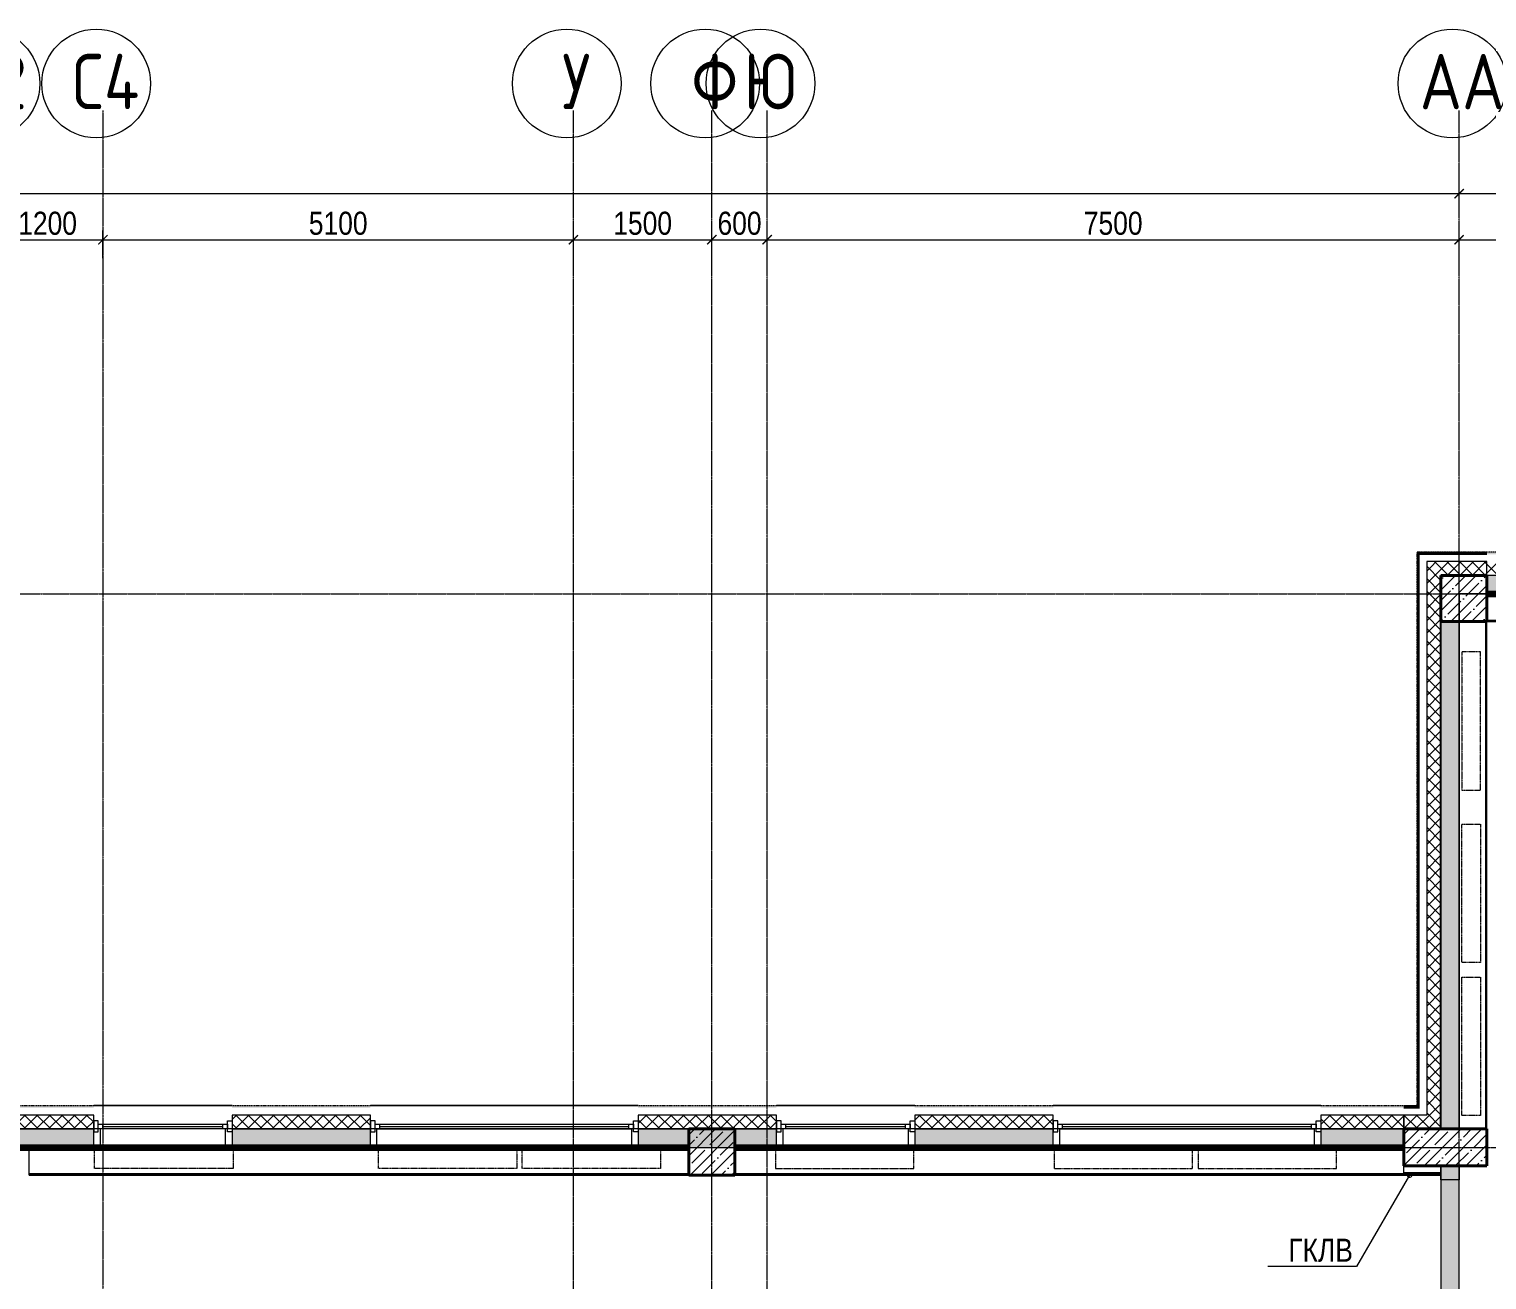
# Model space of a CAD drawing. Header units: millimetres. Extents: x -231292 to 573618, y -153144 to 564035.
# Drawn here: x 66584 to 82383, y 140494 to 154051 of the extents above; entities that cross this region are included whole.
import ezdxf
from ezdxf import colors
from ezdxf.entities.mleader import LeaderData, LeaderLine
from ezdxf.enums import TextEntityAlignment as Align
from ezdxf.math import Vec2, Vec3

# ---------------------------------------------------------------- set-up
doc = ezdxf.new("R2010")
doc.units = ezdxf.units.MM
for name, pattern in [('CENTER2', [28.575, 19.05, -3.175, 3.175, -3.175]), ('DASHED', [19.05, 12.7, -6.35]), ('HIDDEN2', [4.7625, 3.175, -1.5875])]:
    doc.linetypes.add(name, pattern=pattern)
doc.layers.get('0').update_dxf_attribs({"color": 250})
doc.layers.get('Defpoints').update_dxf_attribs({"color": 250})
for name, color, linetype, lineweight in [('11.4_11.5) Восст штроб. шпакл баз. 2 сл крс', 212, 'Continuous', 90), ('A-Wall_Материал_Газоблок_Контур', 250, 'Continuous', 0), ('АР_Колонны', 250, 'Continuous', 35), ('АР_Окна', 250, 'Continuous', 5), ('АР_Отопительные приборы', 250, 'HIDDEN2', 0), ('АР_Стены ЖБ', 250, 'Continuous', 35), ('АР_Стены ПЕНОблок', 250, 'Continuous', 20), ('АР_Утеплитель', 250, 'Continuous', 0), ('АР_Штриховка', 250, 'Continuous', 0), ('Зашивка радиаторов тип 5 (спорт желтый)', 250, 'Continuous', 0), ('Зашивки ГКЛ на всю высоту', 250, 'Continuous', 0), ('КМ_Фахверки', 250, 'Continuous', 80), ('ОВ_Отопление', 250, 'Continuous', 0), ('Размеры зашивки ГКЛ', 250, 'Continuous', 0), ('РД_Оси_100', 250, 'Continuous', 0), ('РД_Оси_размер', 250, 'Continuous', 0)]:
    doc.layers.add(name, color=color, linetype=linetype, lineweight=lineweight)
doc.layers.add('АР_Делит', color=250, linetype='Continuous', lineweight=0, plot=False)
doc.styles.add('style1', font='ARIALN.TTF')
doc.styles.add('ккк', font='isocpeur.ttf', dxfattribs={"width": 0.85, "oblique": 15})
doc.dimstyles.new('Dim100_ареал', dxfattribs={"dimscale": 100, "dimtxt": 2.5, "dimasz": 1, "dimexe": 1, "dimexo": 1, "dimgap": 0.5, "dimtad": 1, "dimzin": 12, "dimdsep": 46, "dimtxsty": 'style1', "dimblk": 'ARCHTICK', "dimcen": 1, "dimdle": 1, "dimclrd": 256, "dimclre": 256, "dimaunit": 1, "dimadec": 0, "dimazin": 3, "dimtfac": 1, "dimtmove": 1, "dimatfit": 3, "dimldrblk": 'OPEN30', "dimfxl": 2, "dimfxlon": 1, "dimtolj": 1, "dimtzin": 0, "dimlwd": 9, "dimlwe": 9, "dimarcsym": 0})
pattern_1 = [(45, (8883.4, 13229.69), (-112.2532, 112.2532), []), (45, (8995.66, 13229.69), (-112.2532, 112.2532), [198.4375, -39.6875, 0, -39.6875])]
pattern_2 = [(45, (8883.4, 13229.69), (-67.35192, 67.35192), []), (135, (8883.4, 13229.69), (-67.35192, -67.35192), [])]
pattern_3 = [(0, (8883.4027, 13229.6861), (0, 1), [])]

# ---------------------------------------------------------------- blocks, each defined once
blk = doc.blocks.new('A-iden')
at = {"linetype": 'Continuous', "lineweight": 5}
blk.add_circle((-0.73, -4.06), 5.89, dxfattribs=at)
at = {"color": 0, "linetype": 'Continuous', "lineweight": 20, "style": 'ккк', "width": 0.85}
blk.add_attdef('ID', text='', height=6, dxfattribs=at).set_placement((0.31, -3.85), align=Align.MIDDLE_CENTER)
blk = doc.blocks.new('_ArchTick')
at = {"color": 0, "linetype": 'ByBlock', "const_width": 0.15}
blk.add_lwpolyline([(-0.5, -0.5), (0.5, 0.5)], dxfattribs=at)
blk = doc.blocks.new('*D1465')
at = {"layer": 'Defpoints', "color": 0, "transparency": 16777216}
for p in [(73200, 139039), (37500, 137039), (73200, 137039)]:
    blk.add_point(p, dxfattribs=at)
at = {"layer": 'РД_Оси_размер', "lineweight": 9, "transparency": 16777216}
for p, q in [((37400, 139039), (73300, 139039)), ((37500, 138839), (37500, 139139)), ((73200, 138839), (73200, 139139))]:
    blk.add_line(p, q, dxfattribs=at)
at = {"layer": 'РД_Оси_размер', "lineweight": 9, "transparency": 16777216, "xscale": 100, "yscale": 100, "zscale": 100, "rotation": 180}
blk.add_blockref('_ArchTick', (37500, 139039), dxfattribs=at)
at = {"layer": 'РД_Оси_размер', "lineweight": 9, "transparency": 16777216, "xscale": 100, "yscale": 100, "zscale": 100}
blk.add_blockref('_ArchTick', (73200, 139039), dxfattribs=at)
at = {"layer": 'РД_Оси_размер', "color": 0, "transparency": 16777216, "insert": (55350, 139216), "char_height": 250, "attachment_point": 5, "style": 'style1'}
blk.add_mtext('\\A1;35700', dxfattribs=at)
blk = doc.blocks.new('_Open30')
at = {"color": 0, "linetype": 'ByBlock', "lineweight": -2}
for p, q in [((-1, 0.27), (0, 0)), ((0, 0), (-1, -0.27)), ((0, 0), (-1, 0))]:
    blk.add_line(p, q, dxfattribs=at)
blk = doc.blocks.new('*D47')
at = {"layer": 'Defpoints', "color": 0, "transparency": 16777216}
for p in [(114600, 139039), (73200, 137039), (114600, 137039)]:
    blk.add_point(p, dxfattribs=at)
at = {"layer": 'РД_Оси_размер', "color": 0, "lineweight": 5, "transparency": 16777216}
for p, q in [((73100, 139039), (114700, 139039)), ((73200, 138839), (73200, 139139)), ((114600, 138839), (114600, 139139))]:
    blk.add_line(p, q, dxfattribs=at)
at = {"layer": 'РД_Оси_размер', "color": 0, "lineweight": 5, "transparency": 16777216, "xscale": 100, "yscale": 100, "zscale": 100, "rotation": 180}
blk.add_blockref('_ArchTick', (73200, 139039), dxfattribs=at)
at = {"layer": 'РД_Оси_размер', "color": 0, "lineweight": 5, "transparency": 16777216, "xscale": 100, "yscale": 100, "zscale": 100}
blk.add_blockref('_ArchTick', (114600, 139039), dxfattribs=at)
at = {"layer": 'РД_Оси_размер', "color": 0, "transparency": 16777216, "insert": (93900, 139216), "char_height": 250, "attachment_point": 5, "style": 'style1'}
blk.add_mtext('\\A1;41400', dxfattribs=at)
blk = doc.blocks.new('*D1490')
at = {"layer": 'Defpoints', "color": 0, "transparency": 16777216}
for p in [(58500, 138539), (57300, 137039), (58500, 137039)]:
    blk.add_point(p, dxfattribs=at)
at = {"layer": 'РД_Оси_размер', "lineweight": 9, "transparency": 16777216}
for p, q in [((57300, 138339), (57300, 138639)), ((58500, 138339), (58500, 138639)), ((57200, 138539), (58600, 138539))]:
    blk.add_line(p, q, dxfattribs=at)
at = {"layer": 'РД_Оси_размер', "lineweight": 9, "transparency": 16777216, "xscale": 100, "yscale": 100, "zscale": 100, "rotation": 180}
blk.add_blockref('_ArchTick', (57300, 138539), dxfattribs=at)
at = {"layer": 'РД_Оси_размер', "lineweight": 9, "transparency": 16777216, "xscale": 100, "yscale": 100, "zscale": 100}
blk.add_blockref('_ArchTick', (58500, 138539), dxfattribs=at)
at = {"layer": 'РД_Оси_размер', "color": 0, "transparency": 16777216, "insert": (57900, 138716), "char_height": 250, "attachment_point": 5, "style": 'style1'}
blk.add_mtext('\\A1;1200', dxfattribs=at)
blk = doc.blocks.new('*D1491')
at = {"layer": 'Defpoints', "color": 0, "transparency": 16777216}
for p in [(63600, 138539), (58500, 137039), (63600, 137039)]:
    blk.add_point(p, dxfattribs=at)
at = {"layer": 'РД_Оси_размер', "lineweight": 9, "transparency": 16777216}
for p, q in [((58500, 138339), (58500, 138639)), ((63600, 138339), (63600, 138639)), ((58400, 138539), (63700, 138539))]:
    blk.add_line(p, q, dxfattribs=at)
at = {"layer": 'РД_Оси_размер', "lineweight": 9, "transparency": 16777216, "xscale": 100, "yscale": 100, "zscale": 100, "rotation": 180}
blk.add_blockref('_ArchTick', (58500, 138539), dxfattribs=at)
at = {"layer": 'РД_Оси_размер', "lineweight": 9, "transparency": 16777216, "xscale": 100, "yscale": 100, "zscale": 100}
blk.add_blockref('_ArchTick', (63600, 138539), dxfattribs=at)
at = {"layer": 'РД_Оси_размер', "color": 0, "transparency": 16777216, "insert": (61050, 138716), "char_height": 250, "attachment_point": 5, "style": 'style1'}
blk.add_mtext('\\A1;5100', dxfattribs=at)
blk = doc.blocks.new('*D1492')
at = {"layer": 'Defpoints', "color": 0, "transparency": 16777216}
for p in [(65100, 138539), (63600, 137039), (65100, 137039)]:
    blk.add_point(p, dxfattribs=at)
at = {"layer": 'РД_Оси_размер', "lineweight": 9, "transparency": 16777216}
for p, q in [((63600, 138339), (63600, 138639)), ((65100, 138339), (65100, 138639)), ((63500, 138539), (65200, 138539))]:
    blk.add_line(p, q, dxfattribs=at)
at = {"layer": 'РД_Оси_размер', "lineweight": 9, "transparency": 16777216, "xscale": 100, "yscale": 100, "zscale": 100, "rotation": 180}
blk.add_blockref('_ArchTick', (63600, 138539), dxfattribs=at)
at = {"layer": 'РД_Оси_размер', "lineweight": 9, "transparency": 16777216, "xscale": 100, "yscale": 100, "zscale": 100}
blk.add_blockref('_ArchTick', (65100, 138539), dxfattribs=at)
at = {"layer": 'РД_Оси_размер', "color": 0, "transparency": 16777216, "insert": (64350, 138716), "char_height": 250, "attachment_point": 5, "style": 'style1'}
blk.add_mtext('\\A1;1500', dxfattribs=at)
blk = doc.blocks.new('*D1493')
at = {"layer": 'Defpoints', "color": 0, "transparency": 16777216}
for p in [(65700, 138539), (65100, 137039), (65700, 137039)]:
    blk.add_point(p, dxfattribs=at)
at = {"layer": 'РД_Оси_размер', "lineweight": 9, "transparency": 16777216}
for p, q in [((65100, 138339), (65100, 138639)), ((65700, 138339), (65700, 138639)), ((65000, 138539), (65800, 138539))]:
    blk.add_line(p, q, dxfattribs=at)
at = {"layer": 'РД_Оси_размер', "lineweight": 9, "transparency": 16777216, "xscale": 100, "yscale": 100, "zscale": 100, "rotation": 180}
blk.add_blockref('_ArchTick', (65100, 138539), dxfattribs=at)
at = {"layer": 'РД_Оси_размер', "lineweight": 9, "transparency": 16777216, "xscale": 100, "yscale": 100, "zscale": 100}
blk.add_blockref('_ArchTick', (65700, 138539), dxfattribs=at)
at = {"layer": 'РД_Оси_размер', "color": 0, "transparency": 16777216, "insert": (65400, 138716), "char_height": 250, "attachment_point": 5, "style": 'style1'}
blk.add_mtext('\\A1;600', dxfattribs=at)
blk = doc.blocks.new('*D1494')
at = {"layer": 'Defpoints', "color": 0, "transparency": 16777216}
for p in [(73200, 138539), (65700, 137039), (73200, 137039)]:
    blk.add_point(p, dxfattribs=at)
at = {"layer": 'РД_Оси_размер', "lineweight": 9, "transparency": 16777216}
for p, q in [((65700, 138339), (65700, 138639)), ((73200, 138339), (73200, 138639)), ((65600, 138539), (73300, 138539))]:
    blk.add_line(p, q, dxfattribs=at)
at = {"layer": 'РД_Оси_размер', "lineweight": 9, "transparency": 16777216, "xscale": 100, "yscale": 100, "zscale": 100, "rotation": 180}
blk.add_blockref('_ArchTick', (65700, 138539), dxfattribs=at)
at = {"layer": 'РД_Оси_размер', "lineweight": 9, "transparency": 16777216, "xscale": 100, "yscale": 100, "zscale": 100}
blk.add_blockref('_ArchTick', (73200, 138539), dxfattribs=at)
at = {"layer": 'РД_Оси_размер', "color": 0, "transparency": 16777216, "insert": (69450, 138716), "char_height": 250, "attachment_point": 5, "style": 'style1'}
blk.add_mtext('\\A1;7500', dxfattribs=at)
blk = doc.blocks.new('*D1495')
at = {"layer": 'Defpoints', "color": 0, "transparency": 16777216}
for p in [(76500, 138539), (73200, 137039), (76500, 137039)]:
    blk.add_point(p, dxfattribs=at)
at = {"layer": 'РД_Оси_размер', "lineweight": 9, "transparency": 16777216}
for p, q in [((73200, 138339), (73200, 138639)), ((76500, 138339), (76500, 138639)), ((73100, 138539), (76600, 138539))]:
    blk.add_line(p, q, dxfattribs=at)
at = {"layer": 'РД_Оси_размер', "lineweight": 9, "transparency": 16777216, "xscale": 100, "yscale": 100, "zscale": 100, "rotation": 180}
blk.add_blockref('_ArchTick', (73200, 138539), dxfattribs=at)
at = {"layer": 'РД_Оси_размер', "lineweight": 9, "transparency": 16777216, "xscale": 100, "yscale": 100, "zscale": 100}
blk.add_blockref('_ArchTick', (76500, 138539), dxfattribs=at)
at = {"layer": 'РД_Оси_размер', "color": 0, "transparency": 16777216, "insert": (74850, 138716), "char_height": 250, "attachment_point": 5, "style": 'style1'}
blk.add_mtext('\\A1;3300', dxfattribs=at)
blk = doc.blocks.new('otv_в_стене')
at = {"linetype": 'Continuous'}
blk.add_lwpolyline([(0, -1), (0, 0), (1, 0), (1, -1)], close=True, dxfattribs=at)
blk.add_solid([(0, -1), (0, 0), (0.5, -0.5), (1, 0)], dxfattribs=at)
blk = doc.blocks.new('_DotSmall')
at = {"color": 0, "linetype": 'ByBlock', "const_width": 0.5}
blk.add_lwpolyline([(-0.0625, 0, 1), (0.0625, 0, 1)], format="xyb", close=True, dxfattribs=at)
blk = doc.blocks.new('СОШ_2200_АР_ОСИ_М100_28.05.24')
at = {"layer": 'АР_Делит', "color": 5, "linetype": 'DASHED'}
blk.add_lwpolyline([(-355, 13145), (-355, 100855), (37145, 100855), (37145, 129155), (72745, 129155), (72745, 135155), (114955, 135155), (114955, -355)], dxfattribs=at)
at = {"layer": 'РД_Оси_100', "linetype": 'CENTER2'}
for p, q in [((63600, -6155), (63600, 139938.679)), ((65100, -6155), (65100, 139938.679)), ((73200, -6155), (73200, 139938.679)), ((-5954.958, 134700), (119910, 134700)), ((-5954.958, 128700), (119910, 128700))]:
    blk.add_line(p, q, dxfattribs=at)
for points in [[(58500, 139938.679), (58500, -6155)], [(65700, -6155), (65700, 139938.679)]]:
    blk.add_lwpolyline(points, dxfattribs=at)
at = {"layer": 'РД_Оси_100', "color": 0, "xscale": 100, "yscale": 100, "zscale": 100}
for p, values in [((57300, 140638.679), {'ID': 'С2'}), ((58500, 140638.679), {'ID': 'С4'}), ((63600, 140638.679), {'ID': 'У'}), ((65100, 140638.679), {'ID': 'Ф'}), ((65700, 140638.679), {'ID': 'Ю'}), ((73200, 140638.679), {'ID': 'АА'})]:
    blk.add_blockref('A-iden', p, dxfattribs=at).add_auto_attribs(values)
at = {"layer": 'РД_Оси_размер'}
for base, p1, p2, picture, middle in [((73200, 139038.679), (37500, 137038.679), (73200, 137038.679), '*D1465', (55350, 139216.322)), ((114600, 139038.679), (73200, 137038.679), (114600, 137038.679), '*D47', (93900, 139216.322)), ((58500, 138538.679), (57300, 137038.679), (58500, 137038.679), '*D1490', (57900, 138716.322)), ((63600, 138538.679), (58500, 137038.679), (63600, 137038.679), '*D1491', (61050, 138716.322)), ((65100, 138538.679), (63600, 137038.679), (65100, 137038.679), '*D1492', (64350, 138716.322)), ((65700, 138538.679), (65100, 137038.679), (65700, 137038.679), '*D1493', (65400, 138716.322)), ((73200, 138538.679), (65700, 137038.679), (73200, 137038.679), '*D1494', (69450, 138716.322)), ((76500, 138538.679), (73200, 137038.679), (76500, 137038.679), '*D1495', (74850, 138716.322))]:
    dim = blk.add_linear_dim(base=base, p1=p1, p2=p2, dimstyle='Dim100_ареал', dxfattribs=at)
    dim.commit()
    dim.dimension.update_dxf_attribs({"geometry": picture, "text_midpoint": middle})

msp = doc.modelspace()

# ---------------------------------------------------------------- hatches: boundary and pattern name
at = {"layer": 'АР_Штриховка', "linetype": 'Continuous', "lineweight": 0}
h = msp.add_hatch(dxfattribs=at)
h.set_pattern_fill('_U', color=256, style=0, pattern_type=0)
h.set_pattern_definition([(360, (8883.4027, 13229.6861), (-6e-17, 1), [])])
h.paths.add_polyline_path([(81626.753, 142384.686), (81651.753, 142359.686), (81651.753, 148359.686), (81626.753, 148384.686)], flags=0)
h = msp.add_hatch(dxfattribs=at)
h.set_pattern_fill('_U', color=256, style=0, pattern_type=0)
h.set_pattern_definition(pattern_3)
h.paths.add_polyline_path([(81626.753, 148384.686), (81651.753, 148359.686), (82383.406, 148359.686), (82383.406, 148384.686)], flags=0)
h = msp.add_hatch(dxfattribs=at)
h.set_pattern_fill('_U', color=256, angle=-359.9999996, style=0, pattern_type=0)
h.set_pattern_definition([(4e-07, (8883.4027, 13229.6861), (-6.6e-09, 1), [])])
h.paths.add_polyline_path([(82383.405, 148384.687), (82383.405, 148359.687), (82963.402, 148359.687), (82963.402, 148384.687)], flags=0)
h.paths.add_polyline_path([(84463.402, 148384.687), (84463.402, 148359.687), (85963.402, 148359.687), (85963.402, 148384.687)], flags=0)
h.paths.add_polyline_path([(87463.402, 148384.687), (87463.402, 148359.687), (88963.402, 148359.687), (88963.402, 148384.687)], flags=0)
h.paths.add_polyline_path([(90463.402, 148384.687), (90463.402, 148359.687), (91963.402, 148359.687), (91963.402, 148384.687)], flags=0)
h.paths.add_polyline_path([(93463.402, 148384.687), (93463.402, 148359.687), (94963.402, 148359.687), (94963.402, 148384.687)], flags=0)
h.paths.add_polyline_path([(96463.402, 148384.687), (96463.402, 148359.687), (97963.402, 148359.687), (97963.402, 148384.687)], flags=0)
h.paths.add_polyline_path([(99463.402, 148384.687), (99463.402, 148359.687), (100383.406, 148359.687), (100383.406, 148384.687)], flags=0)
h = msp.add_hatch(dxfattribs=at)
h.set_pattern_fill('ANSI37', color=256, scale=30, style=0)
h.set_pattern_definition([(45, (8883.4, 13229.69), (-67.35192, 67.35192), []), (135, (8883.4, 13229.69), (-67.35192, -67.35192), [])])
h.paths.add_polyline_path([(81731.753, 142279.686), (81881.753, 142129.686), (81881.753, 148129.686), (81731.753, 148279.686)], flags=0)
h = msp.add_hatch(dxfattribs=at)
h.set_pattern_fill('ANSI37', color=256, scale=30, style=0)
h.set_pattern_definition(pattern_2)
h.paths.add_polyline_path([(81731.753, 148279.686), (81881.753, 148129.686), (82383.406, 148129.686), (82383.406, 148279.686)], flags=0)
h = msp.add_hatch(dxfattribs=at)
h.set_pattern_fill('ANSI37', color=256, scale=30, angle=-359.9999996, style=0)
h.set_pattern_definition([(45, (8883.4, 13229.69), (-67.35192, 67.35192), []), (135, (8883.4, 13229.69), (-67.35192, -67.35192), [])])
h.paths.add_polyline_path([(82383.405, 148279.687), (82383.405, 148129.687), (82963.402, 148129.687), (82963.402, 148279.687)], flags=0)
h.paths.add_polyline_path([(84463.402, 148279.687), (84463.402, 148129.687), (85963.402, 148129.687), (85963.402, 148279.687)], flags=0)
h.paths.add_polyline_path([(87463.402, 148279.687), (87463.402, 148129.687), (88963.402, 148129.687), (88963.402, 148279.687)], flags=0)
h.paths.add_polyline_path([(90463.402, 148279.687), (90463.402, 148129.687), (91963.402, 148129.687), (91963.402, 148279.687)], flags=0)
h.paths.add_polyline_path([(93463.402, 148279.687), (93463.402, 148129.687), (94963.402, 148129.687), (94963.402, 148279.687)], flags=0)
h.paths.add_polyline_path([(96463.402, 148279.687), (96463.402, 148129.687), (97963.402, 148129.687), (97963.402, 148279.687)], flags=0)
h.paths.add_polyline_path([(99463.402, 148279.687), (99463.402, 148129.687), (100383.406, 148129.687), (100383.406, 148279.687)], flags=0)
at = {"layer": 'АР_Штриховка', "linetype": 'Continuous', "lineweight": 5}
h = msp.add_hatch(dxfattribs=at)
h.set_pattern_fill('ANSI35', color=256, scale=25, style=0)
h.set_pattern_definition(pattern_1)
h.paths.add_polyline_path([(81883.406, 147629.686), (82383.406, 147629.686), (82383.406, 148129.686), (81883.406, 148129.686)], flags=0)
at = {"layer": 'АР_Штриховка', "linetype": 'Continuous', "lineweight": 0}
h = msp.add_hatch(dxfattribs=at)
h.set_pattern_fill('AR-CONC', color=256, angle=-359.9999996, style=0)
h.set_pattern_definition([(50, (8883.4, 13229.69), (182.18467, -15.93908), [19.05, -209.55]), (355, (8883.4, 13229.69), (-35.24342, 191.05685), [15.24, -167.64058]), (100.45145, (8898.58, 13228.36), (146.94125, 175.11775), [16.19, -178.09024]), (46.1842, (8883.4, 13280.49), (271.07904, -42.04233), [28.575, -314.325]), (96.63556, (8906, 13276.98), (237.40413, 247.42613), [24.285, -267.1356]), (351.18415, (8883.4, 13280.5), (237.40413, 247.42613), [22.85997, -251.45973]), (21, (8908.8, 13267.79), (151.61439, -102.2652), [19.05, -209.55]), (326, (8908.8, 13267.79), (61.80203, 184.18797), [15.24, -167.64]), (71.45145, (8921.44, 13259.26), (213.41642, 81.92277), [16.19, -178.08994]), (37.5, (8883.4, 13229.686), (3.088603, 84.55504), [0, -165.608, 0, -170.18, 0, -168.275]), (7.5, (8883.4, 13229.69), (66.81966, 100.180575), [0, -97.028, 0, -161.798, 0, -64.135]), (327.5, (8826.76, 13229.686), (135.590595, -5.728743), [0, -63.5, 0, -198.12, 0, -262.89]), (317.5, (8801.36, 13229.69), (148.12918, 25.42649), [0, -82.55, 0, -131.572, 0, -186.69])])
h.paths.add_polyline_path([(82383.405, 148129.687), (82383.405, 147929.687), (82963.402, 147929.687), (82963.402, 148129.687)], flags=0)
h.paths.add_polyline_path([(84463.402, 148129.687), (84463.402, 147929.687), (85963.402, 147929.687), (85963.402, 148129.687)], flags=0)
h.paths.add_polyline_path([(87463.402, 148129.687), (87463.402, 147929.687), (88963.402, 147929.687), (88963.402, 148129.687)], flags=0)
h.paths.add_polyline_path([(90463.402, 148129.687), (90463.402, 147929.687), (91963.402, 147929.687), (91963.402, 148129.687)], flags=0)
h.paths.add_polyline_path([(93463.402, 148129.687), (93463.402, 147929.687), (94963.402, 147929.687), (94963.402, 148129.687)], flags=0)
h.paths.add_polyline_path([(96463.402, 148129.687), (96463.402, 147929.687), (97963.402, 147929.687), (97963.402, 148129.687)], flags=0)
h.paths.add_polyline_path([(99463.402, 148129.687), (99463.402, 147929.687), (100383.406, 147929.687), (100383.406, 148129.687)], flags=0)
h = msp.add_hatch(dxfattribs=at)
h.set_pattern_fill('AR-CONC', color=256, angle=45, style=0)
h.set_pattern_definition([(95, (8883.4, 13229.69), (140.09465, 117.55338), [19.05, -209.55]), (40, (8883.4, 13229.69), (-160.01845, 110.17673), [15.24, -167.64058]), (145.45144, (8895.08, 13239.48), (-19.9238, 227.7301), [16.19, -178.09024]), (91.1842, (8847.48, 13265.6), (221.41024, 161.9534), [28.575, -314.325]), (141.63556, (8865.93, 13279.1), (-7.0866, 342.82676), [24.285, -267.1356]), (36.18415, (8847.48, 13265.6), (-7.0866, 342.82676), [22.85997, -251.45973]), (66, (8874.42, 13274.59), (179.51998, 34.89515), [19.05, -209.55]), (11, (8874.42, 13274.59), (-86.53993, 173.9412), [15.24, -167.64]), (116.45145, (8889.38, 13277.5), (92.98005, 208.83634), [16.19, -178.08994]), (82.5, (8883.4, 13229.686), (-57.60547, 61.973414), [0, -165.608, 0, -170.18, 0, -168.275]), (52.5, (8883.4, 13229.69), (-23.58973, 118.087), [0, -97.028, 0, -161.798, 0, -64.135]), (12.5, (8843.35, 13189.634), (99.927863, 91.826196), [0, -63.5, 0, -198.12, 0, -262.89]), (2.5, (8825.39, 13171.67), (86.7639, 122.72239), [0, -82.55, 0, -131.572, 0, -186.69])])
h.paths.add_polyline_path([(81883.403, 142129.686), (82083.403, 142129.686), (82083.403, 147629.686), (81883.403, 147629.686)], flags=0)
h = msp.add_hatch(dxfattribs=at)
h.set_pattern_fill('_U', color=256, style=0, pattern_type=0)
h.set_pattern_definition([(360, (8883.4027, 13229.6861), (1e-10, 1), [])])
h.paths.add_polyline_path([(66483.403, 142384.686), (66483.403, 142359.686), (67283.403, 142359.686), (67283.403, 142384.686)], flags=0)
h.paths.add_polyline_path([(68783.403, 142384.686), (68783.403, 142359.686), (70283.403, 142359.686), (70283.403, 142384.686)], flags=0)
h.paths.add_polyline_path([(73183.403, 142384.686), (73183.403, 142359.686), (74683.403, 142359.686), (74683.403, 142384.686)], flags=0)
h.paths.add_polyline_path([(76183.403, 142384.686), (76183.403, 142359.686), (77683.403, 142359.686), (77683.403, 142384.686)], flags=0)
h.paths.add_polyline_path([(80583.403, 142384.686), (80583.403, 142359.686), (81483.403, 142359.686), (81483.403, 142384.686)], flags=0)
h = msp.add_hatch(dxfattribs=at)
h.set_pattern_fill('_U', color=256, style=0, pattern_type=0)
h.set_pattern_definition(pattern_3)
h.paths.add_polyline_path([(81483.403, 142384.686), (81483.403, 142359.686), (81651.753, 142359.686), (81626.753, 142384.686)], flags=0)
h = msp.add_hatch(dxfattribs=at)
h.set_pattern_fill('ANSI37', color=256, scale=30, style=0)
h.set_pattern_definition([(45, (8883.4, 13229.69), (-67.35192, 67.35192), []), (135, (8883.4, 13229.69), (-67.35192, -67.35192), [])])
h.paths.add_polyline_path([(66483.403, 142279.686), (66483.403, 142129.686), (67283.403, 142129.686), (67283.403, 142279.686)], flags=0)
h.paths.add_polyline_path([(68783.403, 142279.686), (68783.403, 142129.686), (70283.403, 142129.686), (70283.403, 142279.686)], flags=0)
h.paths.add_polyline_path([(73183.403, 142279.686), (73183.403, 142129.686), (74683.403, 142129.686), (74683.403, 142279.686)], flags=0)
h.paths.add_polyline_path([(76183.403, 142279.686), (76183.403, 142129.686), (77683.403, 142129.686), (77683.403, 142279.686)], flags=0)
h.paths.add_polyline_path([(80583.403, 142279.686), (80583.403, 142129.686), (81483.403, 142129.686), (81483.403, 142279.686)], flags=0)
h = msp.add_hatch(dxfattribs=at)
h.set_pattern_fill('ANSI37', color=256, scale=30, style=0)
h.set_pattern_definition(pattern_2)
h.paths.add_polyline_path([(81483.403, 142279.686), (81483.403, 142129.686), (81881.753, 142129.686), (81731.753, 142279.686)], flags=0)
h = msp.add_hatch(dxfattribs=at)
h.set_pattern_fill('AR-CONC', color=256, style=0)
h.set_pattern_definition([(50, (8883.4, 13229.69), (182.18467, -15.93909), [19.05, -209.55]), (355, (8883.4, 13229.69), (-35.24342, 191.05685), [15.24, -167.64058]), (100.45144, (8898.58, 13228.36), (146.94125, 175.11775), [16.19, -178.09024]), (46.1842, (8883.4, 13280.49), (271.07904, -42.04233), [28.575, -314.325]), (96.63556, (8906, 13276.98), (237.40413, 247.42612), [24.285, -267.1356]), (351.18415, (8883.4, 13280.5), (237.40413, 247.4261), [22.85997, -251.45973]), (21, (8908.8, 13267.79), (151.61439, -102.2652), [19.05, -209.55]), (326, (8908.8, 13267.79), (61.80203, 184.18797), [15.24, -167.64]), (71.45144, (8921.44, 13259.26), (213.41642, 81.92277), [16.19, -178.08994]), (37.5, (8883.4, 13229.686), (3.088603, 84.55504), [0, -165.608, 0, -170.18, 0, -168.275]), (7.5, (8883.4, 13229.69), (66.81966, 100.180575), [0, -97.028, 0, -161.798, 0, -64.135]), (327.5, (8826.76, 13229.686), (135.590595, -5.728744), [0, -63.5, 0, -198.12, 0, -262.89]), (317.5, (8801.36, 13229.69), (148.12918, 25.42649), [0, -82.55, 0, -131.572, 0, -186.69])])
h.paths.add_polyline_path([(66483.403, 142129.686), (66483.403, 141929.686), (67283.403, 141929.686), (67283.403, 142129.686)], flags=0)
h.paths.add_polyline_path([(68783.403, 142129.686), (68783.403, 141929.686), (70283.403, 141929.686), (70283.403, 142129.686)], flags=0)
h.paths.add_polyline_path([(73183.403, 142129.686), (73183.403, 141929.686), (74683.403, 141929.686), (74683.403, 142129.686)], flags=0)
h.paths.add_polyline_path([(76183.403, 142129.686), (76183.403, 141929.686), (77683.403, 141929.686), (77683.403, 142129.686)], flags=0)
h.paths.add_polyline_path([(80583.403, 142129.686), (80583.403, 141929.686), (81483.403, 141929.686), (81483.403, 142129.686)], flags=0)
at = {"layer": 'АР_Штриховка', "linetype": 'Continuous', "lineweight": 5}
h = msp.add_hatch(dxfattribs=at)
h.set_pattern_fill('ANSI35', color=256, scale=25, style=0)
h.set_pattern_definition(pattern_1)
h.paths.add_polyline_path([(73733.403, 141629.686), (74233.403, 141629.686), (74233.403, 142129.686), (73733.403, 142129.686)], flags=0)
h = msp.add_hatch(dxfattribs=at)
h.set_pattern_fill('ANSI35', color=256, scale=25, style=0)
h.set_pattern_definition(pattern_1)
h.paths.add_polyline_path([(81483.403, 141729.686), (82383.403, 141729.686), (82383.403, 142129.686), (81483.403, 142129.686)], flags=0)
at = {"layer": 'АР_Штриховка', "linetype": 'Continuous', "lineweight": 0}
h = msp.add_hatch(dxfattribs=at)
h.set_pattern_fill('AR-CONC', color=256, angle=45, style=0)
h.set_pattern_definition([(95, (8883.4, 13229.69), (140.09465, 117.55338), [19.05, -209.55]), (40, (8883.4, 13229.69), (-160.01845, 110.17673), [15.24, -167.64058]), (145.45144, (8895.08, 13239.48), (-19.9238, 227.7301), [16.19, -178.09024]), (91.1842, (8847.48, 13265.6), (221.41024, 161.9534), [28.575, -314.325]), (141.63556, (8865.93, 13279.1), (-7.0866, 342.82676), [24.285, -267.1356]), (36.18415, (8847.48, 13265.6), (-7.0866, 342.82676), [22.85997, -251.45973]), (66, (8874.42, 13274.59), (179.51998, 34.89515), [19.05, -209.55]), (11, (8874.42, 13274.59), (-86.53993, 173.9412), [15.24, -167.64]), (116.45145, (8889.38, 13277.5), (92.98005, 208.83634), [16.19, -178.08994]), (82.5, (8883.4, 13229.686), (-57.60547, 61.973414), [0, -165.608, 0, -170.18, 0, -168.275]), (52.5, (8883.4, 13229.69), (-23.58973, 118.087), [0, -97.028, 0, -161.798, 0, -64.135]), (12.5, (8843.35, 13189.634), (99.927863, 91.826196), [0, -63.5, 0, -198.12, 0, -262.89]), (2.5, (8825.39, 13171.67), (86.7639, 122.72239), [0, -82.55, 0, -131.572, 0, -186.69])])
h.paths.add_polyline_path([(81883.403, 136129.686), (82083.403, 136129.686), (82083.403, 141729.686), (81883.403, 141729.686)], flags=0)

# ---------------------------------------------------------------- linework, layer by layer
at = {"layer": '11.4_11.5) Восст штроб. шпакл баз. 2 сл крс'}
for points in [[(82383.406, 147929.686), (87833.403, 147929.686)], [(66483.403, 141929.686), (73733.403, 141929.686)], [(74233.403, 141929.64), (81483.403, 141929.64)]]:
    msp.add_lwpolyline(points, dxfattribs=at)
at = {"layer": 'A-Wall_Материал_Газоблок_Контур', "linetype": 'Continuous', "lineweight": 0}
for p, q in [((68783.403, 142384.686), (67283.403, 142384.686)), ((73183.403, 142384.686), (70283.403, 142384.686)), ((76183.403, 142384.686), (74683.403, 142384.686)), ((80583.403, 142384.686), (77683.403, 142384.686)), ((67283.403, 141929.686), (68783.403, 141929.686)), ((70283.403, 141929.686), (73183.403, 141929.686)), ((74683.403, 141929.686), (76183.403, 141929.686)), ((77683.403, 141929.686), (80583.403, 141929.686))]:
    msp.add_line(p, q, dxfattribs=at)
at = {"layer": 'АР_Колонны', "linetype": 'HIDDEN2', "lineweight": 25}
for p, q in [((81883.406, 148129.686), (82383.406, 148129.686)), ((81883.406, 147629.686), (81883.406, 148129.686)), ((82383.406, 148129.686), (82383.406, 147629.686)), ((82383.406, 147629.686), (81883.406, 147629.686)), ((73733.403, 142129.686), (74233.403, 142129.686)), ((73733.403, 141629.686), (73733.403, 142129.686)), ((74233.403, 142129.686), (74233.403, 141629.686)), ((81483.403, 142129.686), (82383.403, 142129.686)), ((81483.403, 141729.686), (81483.403, 142129.686)), ((82383.403, 142129.686), (82383.403, 141729.686)), ((82383.403, 141729.686), (81483.403, 141729.686)), ((74233.403, 141629.686), (73733.403, 141629.686))]:
    msp.add_line(p, q, dxfattribs=at)
at = {"layer": 'АР_Колонны', "linetype": 'Continuous', "lineweight": 35}
for p, q in [((81883.406, 148129.686), (82383.406, 148129.686)), ((81883.406, 147629.686), (81883.406, 148129.686)), ((82383.406, 147629.686), (82383.406, 148129.686)), ((81883.406, 147629.686), (82383.406, 147629.686)), ((73733.403, 142129.686), (74233.403, 142129.686)), ((73733.403, 141629.686), (73733.403, 142129.686)), ((74233.403, 141629.686), (74233.403, 142129.686)), ((81483.403, 142129.686), (82383.403, 142129.686)), ((81483.403, 141729.686), (81483.403, 142129.686)), ((82383.403, 141729.686), (82383.403, 142129.686)), ((81483.403, 141729.686), (82383.403, 141729.686)), ((73733.403, 141629.686), (74233.403, 141629.686))]:
    msp.add_line(p, q, dxfattribs=at)
at = {"layer": 'АР_Окна', "linetype": 'Continuous', "lineweight": 5}
for p, q in [((67283.403, 142384.686), (68783.403, 142384.686)), ((70283.403, 142384.686), (73183.403, 142384.686)), ((74683.403, 142384.686), (76183.403, 142384.686)), ((77683.403, 142384.686), (80583.403, 142384.686)), ((67383.403, 142132.186), (67383.403, 142182.186)), ((67383.403, 142157.186), (68683.403, 142157.186)), ((68683.403, 142132.186), (68683.403, 142182.186)), ((70383.403, 142132.186), (70383.403, 142182.186)), ((70383.403, 142157.186), (73083.403, 142157.186)), ((73083.403, 142132.186), (73083.403, 142182.186)), ((74783.403, 142132.186), (74783.403, 142182.186)), ((74783.403, 142157.186), (76083.403, 142157.186)), ((76083.403, 142132.186), (76083.403, 142182.186)), ((77783.403, 142132.186), (77783.403, 142182.186)), ((77783.403, 142157.186), (80483.403, 142157.186)), ((80483.403, 142132.186), (80483.403, 142182.186)), ((67283.403, 141929.686), (68783.403, 141929.686)), ((70283.403, 141929.686), (73183.403, 141929.686)), ((74683.403, 141929.686), (76183.403, 141929.686)), ((77683.403, 141929.686), (80583.403, 141929.686))]:
    msp.add_line(p, q, dxfattribs=at)
for points in [[(67333.403, 142217.186), (67283.403, 142217.186), (67283.403, 142097.186), (67333.403, 142097.186)], [(68733.403, 142217.186), (68783.403, 142217.186), (68783.403, 142097.186), (68733.403, 142097.186)], [(70333.403, 142217.186), (70283.403, 142217.186), (70283.403, 142097.186), (70333.403, 142097.186)], [(73133.403, 142217.186), (73183.403, 142217.186), (73183.403, 142097.186), (73133.403, 142097.186)], [(74733.403, 142217.186), (74683.403, 142217.186), (74683.403, 142097.186), (74733.403, 142097.186)], [(76133.403, 142217.186), (76183.403, 142217.186), (76183.403, 142097.186), (76133.403, 142097.186)], [(77733.403, 142217.186), (77683.403, 142217.186), (77683.403, 142097.186), (77733.403, 142097.186)], [(80533.403, 142217.186), (80583.403, 142217.186), (80583.403, 142097.186), (80533.403, 142097.186)], [(67333.403, 142132.186), (67333.403, 142182.186), (68733.403, 142182.186), (68733.403, 142132.186)], [(70333.403, 142132.186), (70333.403, 142182.186), (73133.403, 142182.186), (73133.403, 142132.186)], [(74733.403, 142132.186), (74733.403, 142182.186), (76133.403, 142182.186), (76133.403, 142132.186)], [(77733.403, 142132.186), (77733.403, 142182.186), (80533.403, 142182.186), (80533.403, 142132.186)]]:
    msp.add_lwpolyline(points, close=True, dxfattribs=at)
at = {"layer": 'АР_Отопительные приборы'}
for points in [[(82313.403, 147301.414), (82113.403, 147301.414), (82113.403, 145801.414), (82313.403, 145801.414)], [(82113.403, 145432.13), (82313.403, 145432.13), (82313.403, 143932.13), (82113.403, 143932.13)], [(82113.403, 143775.662), (82313.403, 143775.662), (82313.403, 142275.662), (82113.403, 142275.662)], [(67293.262, 141899.686), (68793.262, 141899.686), (68793.262, 141699.686), (67293.262, 141699.686)], [(70370.979, 141899.686), (71870.979, 141899.686), (71870.979, 141699.686), (70370.979, 141699.686)], [(71927.946, 141899.686), (73427.946, 141899.686), (73427.946, 141699.686), (71927.946, 141699.686)], [(76172.526, 141899.686), (74672.526, 141899.686), (74672.526, 141699.686), (76172.526, 141699.686)], [(79191.867, 141899.686), (77691.867, 141899.686), (77691.867, 141699.686), (79191.867, 141699.686)], [(80755.021, 141899.686), (79255.021, 141899.686), (79255.021, 141699.686), (80755.021, 141699.686)]]:
    msp.add_lwpolyline(points, close=True, dxfattribs=at)
at = {"layer": 'АР_Стены ЖБ', "linetype": 'Continuous', "lineweight": 40}
for p, q in [((82383.406, 148129.686), (81883.406, 148129.686)), ((81883.406, 148129.686), (81883.406, 147629.686)), ((82383.406, 147629.686), (82383.406, 148129.686)), ((81883.406, 147629.686), (82383.406, 147629.686)), ((74233.403, 142129.686), (73733.403, 142129.686)), ((73733.403, 142129.686), (73733.403, 141629.686)), ((74233.403, 141629.686), (74233.403, 142129.686)), ((82383.403, 142129.686), (81483.403, 142129.686)), ((81483.403, 142129.686), (81483.403, 141729.686)), ((82383.403, 141729.686), (82383.403, 142129.686)), ((81483.403, 141729.686), (82383.403, 141729.686)), ((73733.403, 141629.686), (74233.403, 141629.686))]:
    msp.add_line(p, q, dxfattribs=at)
at = {"layer": 'АР_Стены ПЕНОблок', "linetype": 'Continuous', "lineweight": 20}
for p, q in [((82383.406, 148129.686), (82383.406, 147929.686)), ((82383.406, 147929.686), (82963.403, 147929.686)), ((82083.403, 147629.686), (81883.403, 147629.686)), ((81883.403, 147629.686), (81883.403, 142129.686)), ((82083.403, 142129.686), (82083.403, 147629.686)), ((67283.403, 142129.686), (66483.403, 142129.686)), ((67283.403, 141929.686), (67283.403, 142129.686)), ((68783.403, 142129.686), (68783.403, 141929.686)), ((70283.403, 142129.686), (68783.403, 142129.686)), ((70283.403, 141929.686), (70283.403, 142129.686)), ((73183.403, 142129.686), (73183.403, 141929.686)), ((74683.403, 142129.686), (73183.403, 142129.686)), ((74683.403, 141929.686), (74683.403, 142129.686)), ((76183.403, 142129.686), (76183.403, 141929.686)), ((77683.403, 142129.686), (76183.403, 142129.686)), ((77683.403, 141929.686), (77683.403, 142129.686)), ((80583.403, 142129.686), (80583.403, 141929.686)), ((81483.403, 142129.686), (80583.403, 142129.686)), ((81483.403, 141929.686), (81483.403, 142129.686)), ((81883.403, 142129.686), (82083.403, 142129.686)), ((66483.403, 141929.686), (67283.403, 141929.686)), ((68783.403, 141929.686), (70283.403, 141929.686)), ((73183.403, 141929.686), (74683.403, 141929.686)), ((76183.403, 141929.686), (77683.403, 141929.686)), ((80583.403, 141929.686), (81483.403, 141929.686)), ((82083.403, 141729.686), (81883.403, 141729.686)), ((81883.403, 141729.686), (81883.403, 136129.686)), ((82083.403, 136129.686), (82083.403, 141729.686))]:
    msp.add_line(p, q, dxfattribs=at)
at = {"layer": 'АР_Утеплитель', "linetype": 'Continuous', "lineweight": 0}
for p, q in [((81731.753, 148279.686), (81731.753, 142279.686)), ((82383.406, 148279.686), (81731.753, 148279.686)), ((82383.406, 148129.686), (82383.406, 148279.686)), ((81881.753, 142129.686), (81881.753, 148129.686)), ((81881.753, 148129.686), (82383.406, 148129.686)), ((67283.403, 142279.686), (66483.403, 142279.686)), ((67283.403, 142129.686), (67283.403, 142279.686)), ((68783.403, 142279.686), (68783.403, 142129.686)), ((70283.403, 142279.686), (68783.403, 142279.686)), ((70283.403, 142129.686), (70283.403, 142279.686)), ((73183.403, 142279.686), (73183.403, 142129.686)), ((74683.403, 142279.686), (73183.403, 142279.686)), ((74683.403, 142129.686), (74683.403, 142279.686)), ((76183.403, 142279.686), (76183.403, 142129.686)), ((77683.403, 142279.686), (76183.403, 142279.686)), ((77683.403, 142129.686), (77683.403, 142279.686)), ((80583.403, 142279.686), (80583.403, 142129.686)), ((81483.403, 142279.686), (80583.403, 142279.686)), ((81483.403, 142129.686), (81483.403, 142279.686)), ((81483.403, 142279.686), (81483.403, 142129.686)), ((81731.753, 142279.686), (81483.403, 142279.686)), ((66483.403, 142129.686), (67283.403, 142129.686)), ((68783.403, 142129.686), (70283.403, 142129.686)), ((73183.403, 142129.686), (74683.403, 142129.686)), ((76183.403, 142129.686), (77683.403, 142129.686)), ((80583.403, 142129.686), (81483.403, 142129.686)), ((81483.403, 142129.686), (81881.753, 142129.686))]:
    msp.add_line(p, q, dxfattribs=at)
at = {"layer": 'Зашивка радиаторов тип 5 (спорт желтый)', "linetype": 'Continuous', "lineweight": 0}
for p, q in [((87833.403, 147929.686), (82083.403, 147929.686)), ((82083.403, 147929.686), (82083.403, 142129.686)), ((82370.903, 147642.186), (87833.403, 147642.186)), ((87833.403, 147642.186), (82370.903, 147642.186)), ((82370.903, 142129.686), (82370.903, 147642.186)), ((82370.903, 147642.186), (82370.903, 142129.686)), ((82383.403, 147629.686), (87833.403, 147629.686)), ((82383.403, 142129.686), (82383.403, 147629.686)), ((82083.403, 142129.686), (82383.403, 142129.686)), ((73733.403, 141929.64), (66583.604, 141929.64)), ((66583.604, 141629.64), (66583.604, 141929.64)), ((73733.403, 141629.64), (73733.403, 141929.64)), ((81483.259, 141929.64), (74233.403, 141929.64)), ((74233.403, 141629.64), (74233.403, 141929.64)), ((81483.259, 141629.64), (81483.259, 141929.64)), ((66583.604, 141642.14), (73733.403, 141642.14)), ((73733.403, 141642.14), (66583.604, 141642.14)), ((66583.604, 141629.64), (73733.403, 141629.64)), ((74233.403, 141642.14), (81483.259, 141642.14)), ((81483.259, 141642.14), (74233.403, 141642.14)), ((74233.403, 141629.64), (81483.259, 141629.64))]:
    msp.add_line(p, q, dxfattribs=at)
at = {"layer": 'Зашивки ГКЛ на всю высоту', "linetype": 'Continuous', "lineweight": 0}
for p, q in [((81483.259, 141629.64), (81483.259, 141729.64)), ((81883.403, 141729.64), (81483.259, 141729.64)), ((81883.403, 141629.64), (81883.403, 141729.64)), ((81883.403, 141654.64), (81483.259, 141654.64)), ((81483.259, 141654.64), (81883.403, 141654.64)), ((81883.403, 141642.14), (81483.259, 141642.14)), ((81483.259, 141642.14), (81883.403, 141642.14)), ((81483.259, 141629.64), (81883.403, 141629.64))]:
    msp.add_line(p, q, dxfattribs=at)
at = {"layer": 'КМ_Фахверки', "lineweight": 5}
msp.add_lwpolyline([(79583.403, 81804.686), (103283.403, 81804.103), (103283.403, 13129.686), (123583.403, 13129.686), (123583.371, 148129.686), (81883.406, 148129.686), (81883.406, 142129.686), (46283.403, 142129.686), (46283.403, 113829.686), (8783.403, 113829.686), (8783.403, 26629.686), (36583.403, 26629.686), (36583.403, 39729.686), (29083.403, 39729.686), (29083.403, 81804.686), (54383.403, 81804.686), (54383.403, 13129.686), (92083.403, 13129.686), (92083.403, 26829.686), (74683.402, 26829.694), (74683.401, 81804.686), (79584.99, 81804.686)], dxfattribs=at)
at = {"layer": 'КМ_Фахверки', "lineweight": 20}
for points in [[(67353.403, 141929.686), (68713.403, 141929.686), (68713.403, 142129.686), (67353.403, 142129.686)], [(73113.403, 141929.686), (70353.349, 141929.686), (70353.349, 142129.686), (73113.403, 142129.686)], [(74753.403, 141929.686), (76113.403, 141929.686), (76113.403, 142129.686), (74753.403, 142129.686)], [(80513.403, 141929.686), (77753.349, 141929.686), (77753.349, 142129.686), (80513.403, 142129.686)]]:
    msp.add_lwpolyline(points, close=True, dxfattribs=at)

# ---------------------------------------------------------------- block references
at = {"layer": 'ОВ_Отопление', "xscale": 200, "yscale": 150}
msp.add_blockref('otv_в_стене', (81883.403, 141729.686), dxfattribs=at)
at = {"layer": 'РД_Оси_100'}
msp.add_blockref('СОШ_2200_АР_ОСИ_М100_28.05.24', (8883.403, 13229.686), dxfattribs=at)

# ---------------------------------------------------------------- leaders
at = {"layer": 'Размеры зашивки ГКЛ'}
ml = msp.add_multileader_mtext('Standard', dxfattribs=at)
ml.set_content('\\pxsm1;ГКЛВ', color=256, style='style1')
ml.set_leader_properties(color=256, linetype='ByLayer', lineweight=9)
ml.set_arrow_properties(name='DOTSMALL')
ml.build(insert=Vec2(0, 0))
ml.multileader.update_dxf_attribs({"text_left_attachment_type": 6, "text_right_attachment_type": 6, "text_bottom_attachment_type": 10, "dogleg_length": 25, "arrow_head_size": 100})
ctx = ml.context
ctx.base_point, ctx.char_height, ctx.arrow_head_size, ctx.landing_gap_size, ctx.plane_origin = Vec3(80183.188, 140639.871), 250, 100, 50, Vec3(71397.091, 148141.788)
ctx.left_attachment, ctx.right_attachment, ctx.top_attachment = 6, 6, 10
notes = []
notes.append((ctx, [(1, (1, 1, 0), (80969.17, 140639.871), (-1, 0), 25, [(1, [(81546.403, 141629.64)], 0, [])])]))
ctx.mtext.insert, ctx.mtext.width, ctx.mtext.defined_height, ctx.mtext.line_spacing_factor, ctx.mtext.flow_direction = Vec3(80233.188, 140939.871), 1126.26794, 600, 0.3, 5
for ctx, leaders in notes:
    for number, flags, end, landing, length, lines in leaders:
        leader = LeaderData()
        leader.index, (leader.has_last_leader_line, leader.has_dogleg_vector, leader.attachment_direction) = number, flags
        leader.last_leader_point, leader.dogleg_vector, leader.dogleg_length = Vec3(end), Vec3(landing), length
        for number, points, colour, breaks in lines:
            line = LeaderLine()
            line.index, line.vertices, line.color, line.breaks = number, Vec3.list(points), colors.encode_raw_color(colour), breaks
            leader.lines.append(line)
        ctx.leaders.append(leader)

doc.saveas('drawing.dxf')
